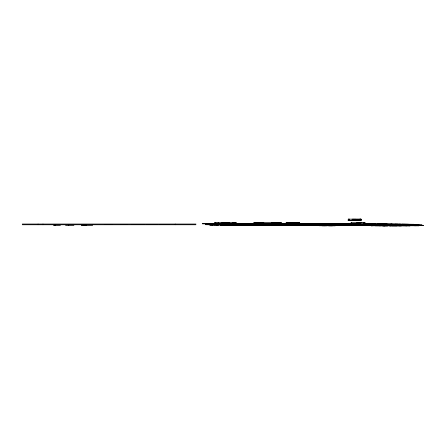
<?xml version="1.0" encoding="UTF-8"?>
<svg xmlns="http://www.w3.org/2000/svg" width="445" height="445" viewBox="0 0 445 445"><rect width="100%" height="100%" fill="white"/><g stroke="black" fill="none" stroke-linecap="round" stroke-linejoin="round"><path stroke-width="0.67" d="M215.113 222.478L214.902 223.752L214.902 222.478L218.484 222.483M214.902 223.752L224.597 223.774L224.597 222.5L218.056 222.483M226.232 222.472L229.414 222.494L226.232 222.472L226.232 223.746L229.409 223.768M226.294 223.746L226.299 222.472M226.644 223.746L226.65 222.472M249.567 225.048L250.713 225.048L231.545 224.975L231.55 223.702L250.719 223.774M232.696 223.702L232.696 224.975L231.545 224.975M232.696 222.522L236.156 222.528L236.15 223.802L235.967 222.528L224.597 222.5M237.914 225.009L237.975 223.702M239.121 224.975L239.126 223.702M261.994 223.718L281.262 223.779L281.268 222.506L253.956 222.444L253.95 223.718L259.313 223.718M271.378 223.718L271.383 222.444L281.268 222.506M288.11 222.472L286.152 222.478L286.146 223.752L299.379 223.785M295.374 223.791L295.38 222.517L290.646 222.489M295.664 223.796L295.664 222.522L299.635 222.511L293.311 222.539M298.395 223.779L298.4 222.5M298.762 223.779L298.762 222.506M299.385 223.779L299.39 222.506M341.22 224.931L341.226 223.657L351.595 223.718M349.319 220.459L348.168 220.453L348.251 219.146L349.397 219.146L349.397 220.42M353.469 220.453L353.469 219.179M354.615 220.459L354.62 219.179M355.766 220.459L355.766 219.185M359.838 220.492L359.844 219.218L360.99 219.218L360.984 220.492M359.916 220.453L359.916 219.179L361.067 219.185L361.062 220.459L348.168 220.453M390.399 225.443L391.911 225.443L391.917 224.169L386.199 224.135M411.18 225.548L411.18 224.274M328.299 225.715L327.259 225.687M326.224 225.71L335.369 225.754L328.922 225.749M319.51 225.12L324.071 225.164M365.111 224.024L357.546 223.985M296.665 225.665L297.01 225.66L296.72 225.66M296.392 225.604L296.932 225.609M214.073 223.846L215.336 223.824M221.543 225.242L221.888 225.248M224.007 222.522L224.797 222.533L221.894 222.517L224.658 222.517M241.813 223.863L240.239 223.896L246.524 224.019M229.976 224.764L231.767 224.731M331.748 225.187L332.693 225.181L329.005 225.176M267.79 225.515L270.287 225.526M396.061 225.526L398.064 225.52M384.619 225.843L387.812 225.81L382.661 225.843L396.773 225.854M358.637 222.711L359.532 222.722M228.908 225.137L230.643 225.142M321.774 225.181L332.504 225.192M236.345 223.818L237.597 223.807M245.195 223.841L237.224 223.885L251.497 224.058M386.616 224.152L387.217 224.152M385.314 224.425L390.271 224.375L383.985 224.247M388.123 224.441L393.285 224.38L378.389 224.202M392.913 224.458L398.409 224.397L398.103 224.358M387.211 225.426L376.937 225.381M225.237 222.494L227.161 222.478M226.36 223.763L224.597 223.774M294.685 222.528L293.083 222.539M235.616 223.802L250.301 223.824M236.734 223.996L237.335 223.991M398.064 224.247L394.81 224.241L414.679 224.408M380.208 224.441L400.528 224.408L395.761 224.313M415.274 224.408L415.569 224.408L414.111 224.397M284.082 224.897L280.267 224.931L284.082 224.992M330.268 225.153L331.108 225.148L326.224 225.025M269.865 225.509L268.897 225.52L269.303 225.52M275.811 225.543L275.216 225.548L276.045 225.554M346.421 225.181L350.232 225.142L346.421 225.087M291.631 225.643L290.435 225.643L291.019 225.632M305.593 225.637L305.048 225.643L305.404 225.648M309.926 225.66L310.465 225.66L310.12 225.654M377.41 225.393L376.514 225.398L377.293 225.404M415.274 225.682L415.563 225.682L414.111 225.671M241.424 223.779L250.691 223.779M259.34 223.69C257.744 223.696 263.373 223.69 261.716 223.702M247.698 223.813L254.329 223.818M323.977 223.863L323.676 223.863L324.344 223.863M236.556 224.007L238.375 223.996L236.123 223.985M327.82 223.902L332.699 223.907L329.094 223.913M413.194 224.286L413.55 224.286L402.909 224.258M400.506 224.447L399.949 224.452L402.325 224.458M250.229 224.714L254.668 224.703M379.641 224.458L389.086 224.486M250.301 224.725L257.01 224.719M389.308 224.503L390.137 224.503M401.69 224.458L402.219 224.464L401.791 224.464M286.953 224.892L277.252 224.925L286.947 225.014M300.153 224.959L296.587 224.981L300.153 225.025M232.524 225.248L231.289 225.253L232.284 225.27M233.436 225.253C227 225.259 243.265 225.292 236.657 225.259M236.551 225.281L237.385 225.281L237.079 225.265M330.351 225.114L333.917 225.092L330.351 225.053M343.551 225.187L353.252 225.153L343.551 225.059M267.634 225.504L262.378 225.515L264.486 225.52M373.494 225.359L375.508 225.354M265.003 225.52L273.052 225.504L271.066 225.498M387.695 225.393L370.785 225.393M291.714 225.654C304.603 225.715 296.003 225.609 290.585 225.632M298.183 225.615L293.155 225.632M376.097 225.381L374.974 225.387L377.855 225.409M413.194 225.559L413.544 225.559L412.064 225.554M402.096 225.737L401.685 225.732M410.09 225.826L408.738 225.826M351.973 219.185L361.067 219.185M359.004 222.711L357.491 222.711L357.975 222.717M254.596 223.49L251.364 223.651M280.673 223.501L286.697 223.49M233.547 223.735L236.773 223.735L231.55 223.702M234.699 223.74L241.145 223.735M239.071 223.74L242.291 223.74M244.288 223.774L237.919 223.74M249.05 223.768L254.334 223.768M251.525 223.885L240.511 223.885L251.492 223.935M299.496 223.885L318.481 223.952M327.425 223.874L328.532 223.868L326.719 223.852M22.25 224.046L195.945 224.046M341.66 224.035L351.389 224.041M365 224.03L380.72 224.119M381.537 224.141L385.748 224.141L384.408 224.13M385.453 224.158L377.861 224.135M390.404 224.169L391.917 224.169M377.41 224.119L382.216 224.152M379.691 224.369L389.998 224.38L379.674 224.33M406.713 224.302L408.516 224.297L407.531 224.28M416.275 224.48L418.84 224.48L413.233 224.475M406.024 224.291L407.292 224.286L406.797 224.28M379.479 224.497L381.46 224.497M105.192 224.647L112.39 224.647M121.096 224.647L126.847 224.647M131.614 224.647L143.991 224.647M146.883 224.647L157.113 224.647M159.85 224.647L169.4 224.647M22.25 224.758L195.945 224.758M250.368 224.675L265.148 224.719M250.168 224.803L319.833 224.864M284.511 224.875L294.69 224.892M300.553 224.947L304.28 224.959M233.542 225.009L242.286 225.014M302.055 224.959L294.462 224.975L302.055 225.037M243.137 225.048L244.283 225.048M326.218 225.114L329.951 225.126M230.148 225.142L229.648 225.142L231.066 225.159M233.091 225.153L230.315 225.148M327.425 225.148L328.527 225.142L327.704 225.131M328.449 225.12L336.036 225.103L328.449 225.037M335.814 225.187L342.122 225.198M222.506 225.231L220.197 225.231L222.734 225.259M227.94 225.248L228.997 225.242L226.349 225.226M250.146 224.836L375.663 225.276M239.427 225.359L238.281 225.359L257.444 225.431L245.857 225.359M240.278 225.393L249.022 225.398M375.291 225.315L289.194 225.153M378.923 225.393L380.714 225.393M381.537 225.415L385.743 225.415L384.975 225.404M53.372 225.47L60.414 225.47M65.537 225.47L73.931 225.47M249.868 225.431L251.019 225.431M278.82 225.559L279.683 225.565L276.134 225.559M306.41 225.637L303.846 225.643L306.099 225.654M309.119 225.66L311.656 225.66L309.436 225.648M406.024 225.565L407.286 225.559L406.797 225.554M417.393 225.754L418.834 225.754L409.228 225.743M259.897 222.417C256.476 222.422 264.625 222.422 261.176 222.428M356.684 222.728L357.329 222.728M358.581 222.706L359.627 222.706M324.555 223.841L319.51 223.846L320.233 223.902M286.408 223.829L280.756 223.791L284.906 223.835M323.827 223.841L321.218 223.902M377.916 224.108L378.962 224.108M402.208 224.286L403.226 224.291M397.63 224.236L401.234 224.286M399.054 224.247L401.073 224.252M397.819 224.319L391.439 224.263L396.673 224.258M402.174 224.452L414.412 224.469M258.3 224.675L296.031 224.758M263.14 224.703L274.526 224.725M298 224.881L303.507 224.892M292.916 224.875L304.441 224.903M305.815 224.953L309.486 225.075L305.815 225.064M303.034 224.947L306.777 224.964M324.689 225.12L321.017 225.003L324.689 225.009M218.801 225.114L212.577 225.12M330.112 225.187L331.013 225.187M331.136 225.181L349.748 225.376M214.067 225.12L231.361 225.142M232.724 225.164L233.347 225.164L231.951 225.164M345.598 225.337L361.546 225.393M397.624 225.509L410.885 225.671M399.048 225.52L403.226 225.565M412.504 225.637L411.753 225.637L414.045 225.66L397.257 225.537L414.673 225.682M222.456 225.237L235.505 225.253M355.978 225.354L372.204 225.404M396.667 225.537L391.433 225.526L399.738 225.559M411.469 225.554L394.804 225.515L396.022 225.532M271.784 225.537L279.71 225.537L272.913 225.543M297.36 225.598L295.246 225.598L297.46 225.609M305.793 225.632L307.428 225.643M308.118 225.66L309.714 225.665M392.078 225.782L389.203 225.776L390.799 225.787M402.169 225.726L408.516 225.571L407.525 225.554M408.493 225.821L404.422 225.799M414.406 225.743L416.72 225.749M325.306 225.71L322.008 225.715L325.595 225.743M402.319 225.732L399.949 225.726L401.117 225.732M409.873 225.821L405.712 225.821L406.591 225.838M329.851 225.754L332.487 225.743L329.178 225.721M289.089 222.483L290.324 222.478M289.372 222.472L286.263 222.478M295.38 222.517L295.664 222.522M356.979 222.722L350.955 222.722L351.467 222.734M359.493 222.711L365.173 222.745L363.265 222.734M215.925 222.483L214.902 222.478M299.135 223.523L342.06 223.651L342.06 224.925L332.365 224.897M326.764 223.846L328.755 223.857M323.982 223.896L331.113 223.874L327.998 223.88L330.023 223.885L329.044 223.885M331.102 223.957L346.104 223.985M298.957 223.829L333.266 223.935M356.979 223.996L350.955 223.996L351.461 224.007M381.02 224.147L377.694 224.135M381.259 224.113L384.502 224.124M383.779 224.124L382.35 224.119M400.956 224.291L402.197 224.291M299.279 223.852L307.628 223.885M343.206 224.058L329.272 223.996L336.286 224.058M402.013 224.252L404.588 224.302M230.204 223.791L235.961 223.802M409.845 224.464L400.088 224.425L411.525 224.464M211.225 223.824L209.74 223.824L213.333 223.846M212.577 223.846L215.007 223.852M410.029 224.391L411.631 224.397M412.393 224.402L413.794 224.408M332.426 224.859L346.104 224.892M288.744 224.764L319.983 224.792M322.486 224.947L326.992 224.964M285.94 224.786L262.361 224.719L262.149 225.037L301.043 225.153M288.026 224.803L326.063 224.97M332.799 224.931L368.176 225.037L368.315 225.359L344.725 225.287M400.99 225.515L406.163 225.648M402.909 225.532L406.491 225.543M302.144 225.148L343.618 225.276M378.484 225.409L391.911 225.443M381.015 225.42L377.694 225.409M381.254 225.387L384.497 225.398M400.951 225.565L402.191 225.571M322.875 225.287L337.104 225.354M224.436 225.22L223.646 225.22L226.488 225.226M234.476 225.248L236.123 225.259M403.404 225.571L404.583 225.576M413.789 225.682L405.829 225.648M223.551 225.259L227.918 225.276M399.321 225.799L400.344 225.799L391.55 225.76L402.096 225.804M270.605 225.537L272.373 225.537M296.937 225.609L302.834 225.626L298.039 225.615M306.727 225.66L308.786 225.643M391.895 225.787L405.529 225.832M292.821 225.66L298.122 225.604M327.848 225.749L329.467 225.754M360.072 222.711L362.063 222.722M289.884 222.483L294.273 222.506M404.516 224.263L406.496 224.269M397.563 224.269L401.117 224.458M406.168 224.375L402.18 224.247M322.842 223.891L324.305 223.868M343.484 223.996L351.572 224.019M398.653 224.274L400.311 224.28M342.394 224.002L351.027 224.041M396.868 224.503L391.55 224.486L394.938 224.503M407.548 224.386L409.272 224.391M379.691 224.497L380.631 224.503M353.019 224.953L369.2 225.003M342.394 224.909L358.18 224.942M331.136 224.992L337.588 225.014M323.726 225.014L332.504 224.986M303.034 225.053L306.777 225.064M327.915 225.153L329.573 225.131M292.916 225.064L304.441 225.103M327.809 225.126L328.749 225.131M265.882 225.07L277.485 225.12M298 225.087L303.507 225.114M261.298 225.075L288.11 225.17M379.218 225.771L380.625 225.776M372.448 225.793L371.041 225.787L384.914 225.799L375.335 225.81M213.327 225.12L209.734 225.098L211.208 225.114M235.722 225.253L236.857 225.259M222.339 225.253L223.824 225.259M290.902 225.648L292.159 225.637M292.232 225.648L294.039 225.637M305.342 225.654L307.05 225.654M308.485 225.643L310.154 225.648M269.381 225.532L271.383 225.532M348.251 219.146L360.99 219.218M348.246 220.42L361.062 220.459M253.956 222.444L263.835 222.506M365.417 223.802L380.08 224.041M377.316 224.152L387.022 224.208M397.919 224.269L391.439 224.252M377.544 224.18L380.926 224.202M377.51 224.147L378.895 224.152M404.249 224.369L401.473 224.347L414.05 224.386L411.759 224.363M404.461 224.258L405.506 224.263M323.231 223.885L321.913 223.885L322.58 223.885M212.666 223.841L211.559 223.824M371.241 225.053L377.544 225.087M380.614 225.081L383.635 225.092M362.714 225.003L377.51 225.048M332.042 224.947L375.652 225.198M335.814 225.014L342.122 225.037M401.473 225.621L404.249 225.643M404.455 225.532L405.501 225.537M323.226 225.159L321.907 225.148L322.836 225.164M284.511 225.014L294.69 225.059M300.553 225.037L304.28 225.053M243.482 224.959L267.79 225.07M212.666 225.114L211.553 225.098M233.519 225.281L235.6 225.292L234.142 225.281M385.236 224.208L393.38 224.263M237.129 224.002L245.267 224.058M329.044 225.159L329.99 225.17M246.992 224.947L252.115 224.97M242.208 224.947L245.267 224.964M235.861 223.985L239.071 224.002M403.354 225.799L404.21 225.81M326.675 225.743L319.154 225.704L326.864 225.765M365.123 225.037L365.156 225.337M264.553 224.731L264.591 225.037M175.219 224.046L175.219 224.758M92.46 224.758L92.46 225.47L81.602 225.47L81.602 224.758M86.13 224.758L86.13 225.47M85.768 224.758L85.768 225.47M85.023 224.758L85.023 225.47M84.656 224.758L84.656 225.47M84.277 224.758L84.277 225.47M83.91 224.758L83.91 225.47M81.963 224.758L81.963 225.47M68.714 224.758L68.719 225.47M68.625 224.758L68.625 225.47M68.491 224.758L68.491 225.47M54.985 224.758L55.024 225.47M54.813 224.758L54.813 225.47M42.976 224.046L42.976 224.758M38.064 224.046L38.064 224.758M214.629 223.946A107.662 0.328 0.2 0 1 302.923 223.774A107.662 0.328 0.2 0 1 421.949 224.497M377.471 224.069A104.647 0.317 0.2 0 1 418.333 224.497M215.219 223.924A104.647 0.317 0.2 0 1 258.528 223.696M261.849 223.702A104.647 0.317 0.2 0 1 360.595 223.985M363.276 223.996A104.647 0.317 0.2 0 1 375.463 224.058M413.739 225.203A107.662 0.328 0.2 0 1 396.801 225.498M385.782 225.498A107.662 0.328 0.2 0 1 326.174 225.393M319.432 225.376A107.662 0.328 0.2 0 1 311.311 225.354M303.902 225.326A107.662 0.328 0.2 0 1 302.55 225.32M290.49 225.281A107.662 0.328 0.2 0 1 279.66 225.237M266.533 225.181A107.662 0.328 0.2 0 0 268.602 225.192A104.647 0.317 0.2 0 1 265.91 225.17M265.164 225.176A107.662 0.328 0.2 0 1 257.527 225.137M256.109 225.131A107.662 0.328 0.2 0 1 254 225.12M247.242 225.087A107.662 0.328 0.2 0 1 225.393 224.947M209.651 224.781A107.662 0.328 0.2 0 1 280.823 224.625A107.662 0.328 0.2 0 1 411.959 225.187M413.299 225.226A104.647 0.317 0.2 0 1 396.373 225.482M385.036 225.487A104.647 0.317 0.2 0 1 329.267 225.393M319.043 225.365A104.647 0.317 0.2 0 1 311.5 225.342M303.996 225.32A104.647 0.317 0.2 0 1 302.633 225.315M290.401 225.27A104.647 0.317 0.2 0 1 279.454 225.226M264.597 225.164A104.647 0.317 0.2 0 1 254.368 225.109M247.743 225.075A104.647 0.317 0.2 0 1 227.912 224.947M210.769 224.703A104.647 0.317 0.2 0 1 321.051 224.742M330.585 224.769A104.647 0.317 0.2 0 1 408.638 225.176M323.743 225.137L323.743 225.137M227.3 225.237L226.789 225.237L227.3 225.237M217.316 225.126L217.004 225.131L217.316 225.126M390.955 225.787L390.538 225.782L390.955 225.787M333.344 225.081L297.16 224.97L333.344 225.103"/></g></svg>
